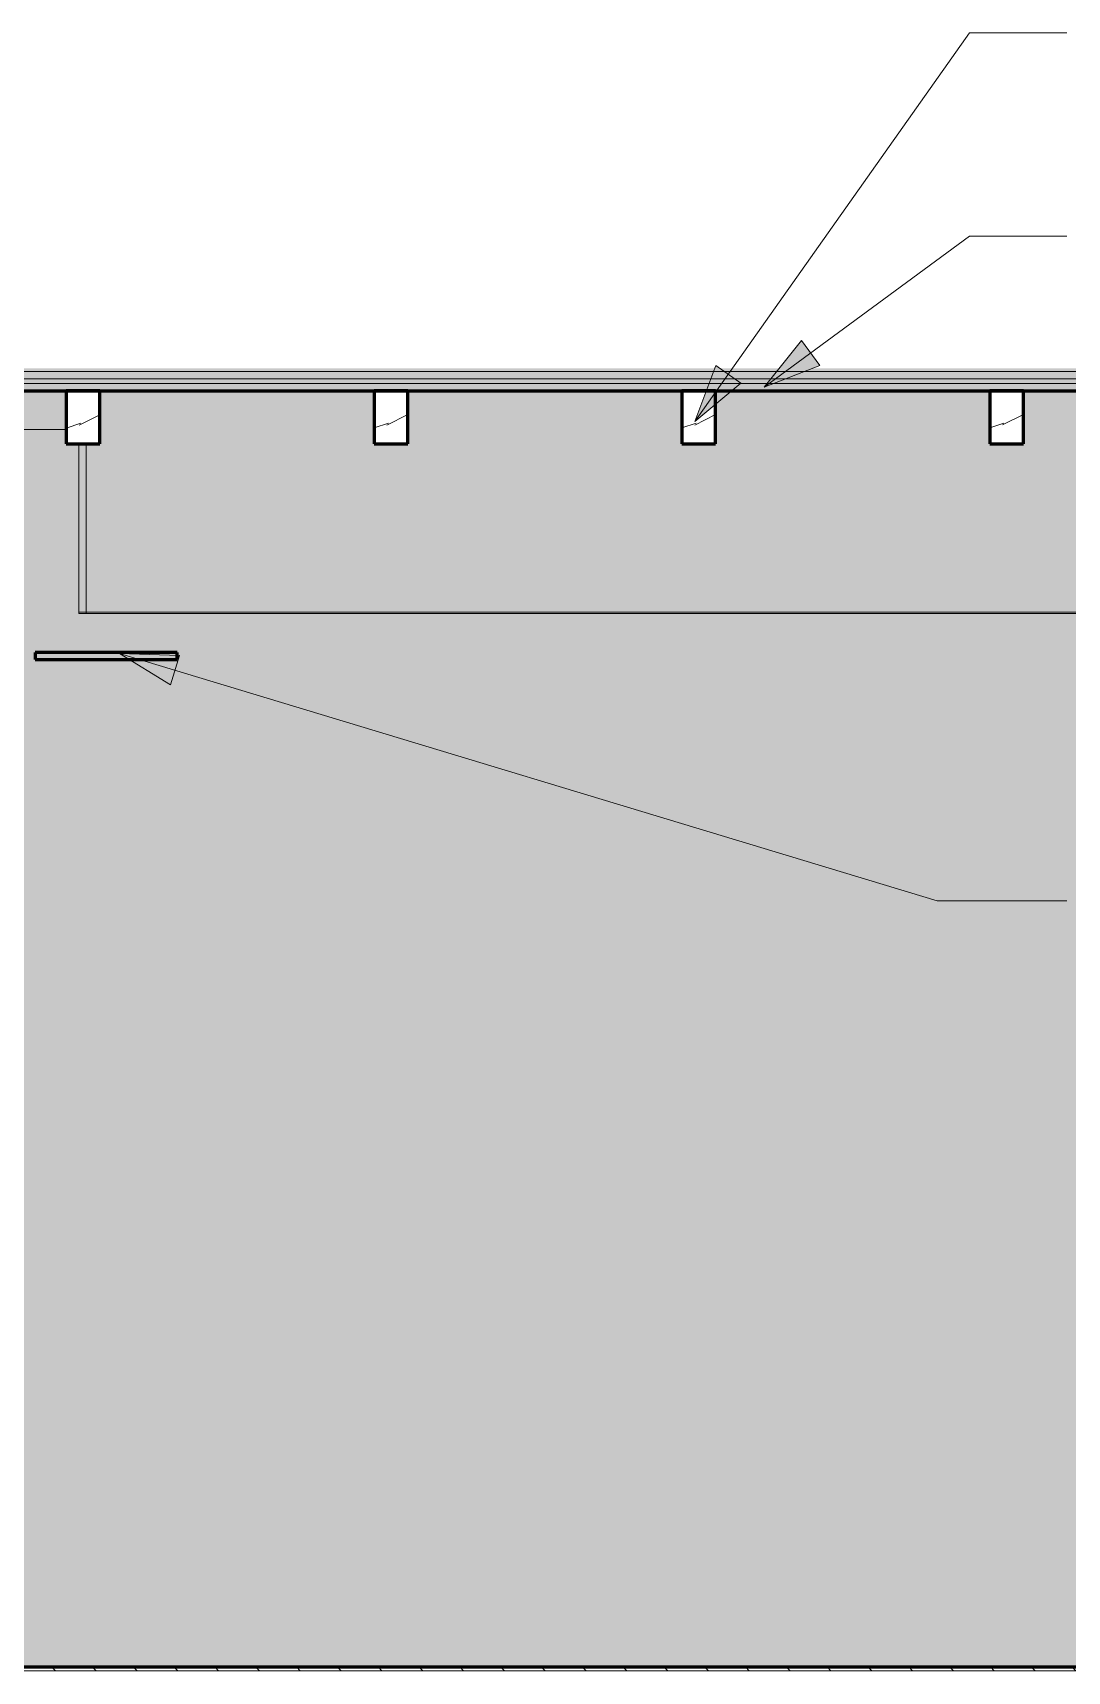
# Model space of a CAD drawing. Header units: inches. Extents: x -3510 to 2128, y -38 to 218.
# Drawn here: x -1852.1 to -1744.6, y 0 to 170.2 of the extents above; entities that cross this region are included whole.
import ezdxf

# ---------------------------------------------------------------- set-up
doc = ezdxf.new("R2010")
doc.units = ezdxf.units.IN
doc.header["$MEASUREMENT"] = 0
doc.linetypes.add('Grid Line 1_2_', pattern=[0.875, 0.5, -0.125, 0.125, -0.125])
for name, color, linetype, lineweight in [('0-3', 50, 'Continuous', 9), ('0-4', 10, 'Continuous', 5), ('A-CLNG', 13, 'Continuous', 18), ('A-CLNG-3', 7, 'Continuous', 18), ('A-CLNG-5', 13, 'Continuous', 60), ('A-FLOR-1', 31, 'Continuous', 5), ('A-FLOR-2', 8, 'Continuous', 5), ('A-FLOR-3', 7, 'Continuous', 18), ('A-FLOR-4', 250, 'Continuous', 60), ('A-FLOR-LEVL-1', 51, 'Grid Line 1_2_', 9), ('A-FLOR-MCUT-1', 7, 'Continuous', 18), ('A-FLOR-PATT-2', 253, 'Continuous', 9), ('A-FLOR-PATT-3', 50, 'Continuous', 9), ('G-ANNO-TEXT', 231, 'Continuous', 9), ('I-WALL', 2, 'Continuous', 18), ('I-WALL-3', 2, 'Continuous', 5), ('S-BEAM', 12, 'Continuous', 9), ('S-BEAM-1', 250, 'Continuous', 60)]:
    doc.layers.add(name, color=color, linetype=linetype, lineweight=lineweight)
pattern_1 = [(0, (0, 0), (7.68, 1.92), [0.634, -5.126, 0.634, -5.126, -30.72]), (0, (0, 0), (7.68, 1.92), [-11.52, 0.634, -10.886, 0.634, -5.126, -13.44]), (0, (0, 0), (7.68, 1.92), [-28.8, 0.634, -3.206, 0.634, -8.966]), (120, (2.88, 0.96), (-5.5027688, 5.6910751), [0.634, -5.126, 0.634, -5.126, -30.72]), (120, (2.88, 0.96), (-5.5027688, 5.6910751), [-11.52, 0.634, -10.886, 0.634, -5.126, -13.44]), (120, (2.88, 0.96), (-5.5027688, 5.6910751), [-28.8, 0.634, -3.206, 0.634, -8.966]), (240, (3.84, 4.8), (-2.1772312, -7.6110751), [0.634, -5.126, 0.634, -5.126, -30.72]), (240, (3.84, 4.8), (-2.1772312, -7.6110751), [-11.52, 0.634, -10.886, 0.634, -5.126, -13.44]), (240, (3.84, 4.8), (-2.1772312, -7.6110751), [-28.8, 0.634, -3.206, 0.634, -8.966])]
pattern_2 = [(0, (0, 0), (0, 2.399), []), (315, (0, 0), (2.3985062, 0), [3.393, -3.393]), (45, (0, 0), (2.3985062, 0), [3.393, -3.393])]
pattern_3 = [(216.87, (3.199, 7.997), (23.9897714, 15.9936429), [3.998, -35.986]), (206.565, (7.997, 5.598), (-7.9970807, -7.996619), [8.941, -8.941]), (198.435, (7.997, 1.599), (-15.9938446, -7.9970983), [5.058, -20.23])]

# ---------------------------------------------------------------- blocks, each defined once
blk = doc.blocks.new('CTR - 1st Phase - Shell_rvt-2-INTERIOR ELEVATION - CORRIDOR EAST _102_ - 1ST FLOOR - WEST WALL')
at = {"layer": 'A-FLOR-1'}
h = blk.add_hatch(color=256, dxfattribs=at)
h.paths.add_polyline_path([(2643.97, 110), (2644.75, 110), (2644.75, 129), (2655.37, 129), (2655.37, 133), (2643.97, 133), (2643.97, 119.34)], flags=0)
h.paths.add_polyline_path([(2785.47, 110), (2785.47, 127.5), (2784.7, 127.5), (2784.7, 110)], flags=0)
h.paths.add_polyline_path([(2769.53, 129), (2783.37, 129), (2783.37, 133), (2754.87, 133), (2754.87, 129), (2761.04, 129)], flags=0)
h.paths.add_polyline_path([(2668.41, 129), (2687.37, 129), (2687.37, 133), (2658.87, 133), (2658.87, 129)], flags=0)
h.paths.add_polyline_path([(2751.37, 129), (2751.37, 133), (2722.87, 133), (2722.87, 129)], flags=0)
h.paths.add_polyline_path([(2718.97, 129), (2719.37, 129), (2719.37, 133), (2690.87, 133), (2690.87, 129), (2714.72, 129)], flags=0)
h = blk.add_hatch(color=256, dxfattribs=at)
h.paths.add_polyline_path([(3008.12, 110), (3198.99, 110), (3198.99, 133), (3170.87, 133), (3170.87, 127.5), (3167.37, 127.5), (3167.37, 133), (3138.87, 133), (3138.87, 127.5), (3135.37, 127.5), (3135.37, 133), (3106.87, 133), (3106.87, 127.5), (3103.37, 127.5), (3103.37, 133), (3074.87, 133), (3074.87, 127.5), (3071.37, 127.5), (3071.37, 133), (3042.87, 133), (3042.87, 127.5), (3039.37, 127.5), (3039.37, 133), (3010.87, 133), (3010.87, 127.5), (3007.37, 127.5), (3007.37, 133), (2978.87, 133), (2978.87, 127.5), (2975.37, 127.5), (2975.37, 133), (2946.87, 133), (2946.87, 127.5), (2943.37, 127.5), (2943.37, 133), (2914.87, 133), (2914.87, 127.5), (2911.37, 127.5), (2911.37, 133), (2882.87, 133), (2882.87, 127.5), (2879.37, 127.5), (2879.37, 133), (2850.87, 133), (2850.87, 127.5), (2847.37, 127.5), (2847.37, 133), (2818.87, 133), (2818.87, 127.5), (2815.37, 127.5), (2815.37, 133), (2786.87, 133), (2786.87, 127.5), (2785.47, 127.5), (2785.47, 110), (2920.57, 110)], flags=0)
h.paths.add_polyline_path([(3183.32, 118.81), (3183.01, 118.85), (3182.72, 118.97), (3182.48, 119.16), (3182.29, 119.41), (3182.17, 119.69), (3182.13, 120), (3182.17, 120.31), (3182.29, 120.59), (3182.48, 120.84), (3182.72, 121.03), (3183.01, 121.15), (3183.32, 121.19), (3183.62, 121.15), (3183.91, 121.03), (3184.16, 120.84), (3184.34, 120.59), (3184.46, 120.31), (3184.5, 120), (3184.46, 119.69), (3184.34, 119.41), (3184.16, 119.16), (3183.91, 118.97), (3183.62, 118.85)], flags=0)
h.paths.add_polyline_path([(3175.07, 118.81), (3174.77, 118.85), (3174.48, 118.97), (3174.23, 119.16), (3174.04, 119.41), (3173.92, 119.75), (3173.89, 120), (3173.93, 120.31), (3174.04, 120.59), (3174.23, 120.84), (3174.48, 121.03), (3174.77, 121.15), (3175.13, 121.18), (3175.38, 121.15), (3175.67, 121.03), (3175.91, 120.84), (3176.1, 120.59), (3176.22, 120.31), (3176.26, 120), (3176.2, 119.65), (3176.1, 119.41), (3175.91, 119.16), (3175.67, 118.97), (3175.38, 118.85), (3175.13, 118.82)], flags=0)
h.paths.add_polyline_path([(3179.32, 118.81), (3179.01, 118.85), (3178.72, 118.97), (3178.48, 119.16), (3178.29, 119.41), (3178.17, 119.69), (3178.13, 120), (3178.17, 120.31), (3178.29, 120.59), (3178.48, 120.84), (3178.72, 121.03), (3179.01, 121.15), (3179.32, 121.19), (3179.62, 121.15), (3179.91, 121.03), (3180.16, 120.84), (3180.34, 120.59), (3180.46, 120.31), (3180.5, 120), (3180.46, 119.69), (3180.34, 119.41), (3180.16, 119.16), (3179.91, 118.97), (3179.62, 118.85)], flags=0)
at = {"layer": 'A-FLOR-2'}
blk.add_hatch(color=256, dxfattribs=at).paths.add_polyline_path([(2516.03, 133.75), (3198.99, 133.75), (3198.99, 134.25), (2444.91, 134.25), (2444.91, 133.75), (2513.05, 133.75)], flags=0)
at = {"layer": 'A-FLOR-PATT-2'}
h = blk.add_hatch(dxfattribs=at)
h.set_pattern_fill('FP_9', color=256, style=0, pattern_type=2)
h.set_pattern_definition(pattern_1)
h.paths.add_polyline_path([(2444.91, 134.25), (3198.99, 134.25), (3198.99, 135), (2444.91, 135), (2444.91, 134.75)], flags=0)
h = blk.add_hatch(dxfattribs=at)
h.set_pattern_fill('FP_9', color=256, style=0, pattern_type=2)
h.set_pattern_definition(pattern_1)
h.paths.add_polyline_path([(2769.53, -0.04), (3198.99, -0.04), (3198.99, 0), (2435.5, 0), (2435.5, -0.04), (2721.81, -0.04)], flags=0)
at = {"layer": 'A-FLOR-PATT-3'}
h = blk.add_hatch(dxfattribs=at)
h.set_pattern_fill('FP_10', color=256, style=0, pattern_type=2)
h.set_pattern_definition(pattern_2)
h.paths.add_polyline_path([(3187.06, 135), (3198.99, 135), (3198.99, 135.34), (2444.91, 135.34), (2444.91, 135), (3186.34, 135)], flags=0)
h = blk.add_hatch(dxfattribs=at)
h.set_pattern_fill('FP_10', color=256, style=0, pattern_type=2)
h.set_pattern_definition(pattern_2)
h.paths.add_polyline_path([(2444.91, 133), (3198.99, 133), (3198.99, 133.75), (2444.91, 133.75)], flags=0)
h = blk.add_hatch(dxfattribs=at)
h.set_pattern_fill('FP_11', color=256, style=0, pattern_type=2)
h.set_pattern_definition([(135, (0, 0), (-2.1213203, -2.1213203), [])])
h.paths.add_polyline_path([(3151.27, 0), (3198.95, 0), (3198.95, 0.37), (2444.91, 0.37), (2444.91, 0), (3103.56, 0)], flags=0)
h.paths.add_polyline_path([(2441.66, 0), (2441.66, 0.37), (2440.78, 0.37), (2440.78, 0)], flags=0)
at = {"layer": 'A-CLNG-3'}
for p, q in [((2784.7, 110), (2785.47, 110)), ((2785.47, 110), (3198.95, 110)), ((2785.47, 109.87), (2785.47, 110))]:
    blk.add_line(p, q, dxfattribs=at)
at = {"layer": 'A-FLOR-3'}
for p, q in [((2785.47, 127.5), (2785.47, 110)), ((2785.47, 110), (2784.7, 110)), ((3198.95, 110), (2785.47, 110))]:
    blk.add_line(p, q, dxfattribs=at)
at = {"layer": 'A-FLOR-4'}
for p, q in [((2444.91, 133), (3198.99, 133)), ((3198.99, 0.37), (2435.5, 0.37))]:
    blk.add_line(p, q, dxfattribs=at)
at = {"layer": 'A-FLOR-MCUT-1'}
for p, q in [((3198.99, 135), (2444.91, 135)), ((3198.99, 134.25), (2444.91, 134.25)), ((3198.99, 133.75), (2444.91, 133.75)), ((3198.99, 0), (2435.5, 0))]:
    blk.add_line(p, q, dxfattribs=at)
blk = doc.blocks.new('LVL-Laminated Veneer Lumber - 4X6 S_ PINE - NO_ 1-V24-INTERIOR ELEVATION - CORRIDOR EAST _102_ - 1ST FLOOR - WEST WALL')
at = {"layer": 'S-BEAM'}
h = blk.add_hatch(dxfattribs=at)
h.set_pattern_fill('FP_14', color=256, style=0, pattern_type=2)
h.set_pattern_definition(pattern_3)
h.paths.add_polyline_path([(2879.37, 127.5), (2882.87, 127.5), (2882.87, 133), (2879.37, 133), (2879.37, 132.44)], flags=0)
at = {"layer": 'S-BEAM-1'}
for p, q in [((2882.87, 133), (2879.37, 133)), ((2879.37, 133), (2879.37, 127.5)), ((2882.87, 127.5), (2882.87, 133)), ((2879.37, 127.5), (2882.87, 127.5))]:
    blk.add_line(p, q, dxfattribs=at)
blk = doc.blocks.new('LVL-Laminated Veneer Lumber - 4X6 S_ PINE - NO_ 1-V25-INTERIOR ELEVATION - CORRIDOR EAST _102_ - 1ST FLOOR - WEST WALL')
at = {"layer": 'S-BEAM'}
h = blk.add_hatch(dxfattribs=at)
h.set_pattern_fill('FP_14', color=256, style=0, pattern_type=2)
h.set_pattern_definition(pattern_3)
h.paths.add_polyline_path([(2850.87, 127.5), (2850.87, 133), (2847.37, 133), (2847.37, 127.5)], flags=0)
at = {"layer": 'S-BEAM-1'}
for p, q in [((2850.87, 133), (2847.37, 133)), ((2847.37, 133), (2847.37, 127.5)), ((2850.87, 127.5), (2850.87, 133)), ((2847.37, 127.5), (2850.87, 127.5))]:
    blk.add_line(p, q, dxfattribs=at)
blk = doc.blocks.new('LVL-Laminated Veneer Lumber - 4X6 S_ PINE - NO_ 1-V26-INTERIOR ELEVATION - CORRIDOR EAST _102_ - 1ST FLOOR - WEST WALL')
at = {"layer": 'S-BEAM'}
h = blk.add_hatch(dxfattribs=at)
h.set_pattern_fill('FP_14', color=256, style=0, pattern_type=2)
h.set_pattern_definition(pattern_3)
h.paths.add_polyline_path([(2815.37, 127.5), (2818.87, 127.5), (2818.87, 133), (2815.37, 133)], flags=0)
at = {"layer": 'S-BEAM-1'}
for p, q in [((2818.87, 133), (2815.37, 133)), ((2815.37, 133), (2815.37, 127.5)), ((2818.87, 127.5), (2818.87, 133)), ((2815.37, 127.5), (2818.87, 127.5))]:
    blk.add_line(p, q, dxfattribs=at)
blk = doc.blocks.new('LVL-Laminated Veneer Lumber - 4X6 S_ PINE - NO_ 1-V27-INTERIOR ELEVATION - CORRIDOR EAST _102_ - 1ST FLOOR - WEST WALL')
at = {"layer": 'S-BEAM'}
h = blk.add_hatch(dxfattribs=at)
h.set_pattern_fill('FP_14', color=256, style=0, pattern_type=2)
h.set_pattern_definition(pattern_3)
h.paths.add_polyline_path([(2785.47, 127.5), (2786.87, 127.5), (2786.87, 133), (2783.37, 133), (2783.37, 127.5), (2784.7, 127.5)], flags=0)
at = {"layer": 'S-BEAM-1'}
for p, q in [((2786.87, 133), (2783.37, 133)), ((2783.37, 133), (2783.37, 127.5)), ((2786.87, 127.5), (2786.87, 133)), ((2783.37, 127.5), (2786.87, 127.5))]:
    blk.add_line(p, q, dxfattribs=at)
blk = doc.blocks.new('CTR - 1st Phase - Structure_rvt-2-INTERIOR ELEVATION - CORRIDOR EAST _102_ - 1ST FLOOR - WEST WALL')
at = {"layer": '0-3'}
for name in ['LVL-Laminated Veneer Lumber - 4X6 S_ PINE - NO_ 1-V27-INTERIOR ELEVATION - CORRIDOR EAST _102_ - 1ST FLOOR - WEST WALL', 'LVL-Laminated Veneer Lumber - 4X6 S_ PINE - NO_ 1-V26-INTERIOR ELEVATION - CORRIDOR EAST _102_ - 1ST FLOOR - WEST WALL', 'LVL-Laminated Veneer Lumber - 4X6 S_ PINE - NO_ 1-V25-INTERIOR ELEVATION - CORRIDOR EAST _102_ - 1ST FLOOR - WEST WALL', 'LVL-Laminated Veneer Lumber - 4X6 S_ PINE - NO_ 1-V24-INTERIOR ELEVATION - CORRIDOR EAST _102_ - 1ST FLOOR - WEST WALL']:
    blk.add_blockref(name, (0, 0), dxfattribs=at)

msp = doc.modelspace()

# ---------------------------------------------------------------- hatches: boundary and pattern name
at = {"layer": 'A-CLNG'}
h = msp.add_hatch(color=256, dxfattribs=at)
h.paths.add_polyline_path([(-1913.27, 105.07), (-1893.05, 105.07), (-1893.05, 105.82), (-1913.27, 105.82)], flags=0)
h.paths.add_polyline_path([(-1837.14, 105.07), (-1837.14, 105.82), (-1851.89, 105.82), (-1851.89, 105.07), (-1847.34, 105.07)], flags=0)
h.paths.add_polyline_path([(-1856.34, 105.07), (-1852.39, 105.07), (-1852.39, 105.82), (-1892.39, 105.82), (-1892.39, 105.07), (-1862.51, 105.07)], flags=0)
at = {"layer": 'G-ANNO-TEXT'}
for points in [[(-1776.11, 133.37), (-1770.32, 135.63), (-1772.23, 138.22)], [(-1783.31, 129.83), (-1778.54, 133.8), (-1781.16, 135.65)], [(-1843.11, 105.71), (-1837.83, 102.44), (-1836.9, 105.51)]]:
    msp.add_hatch(color=256, dxfattribs=at).paths.add_polyline_path(points, flags=0)
at = {"layer": 'I-WALL'}
msp.add_hatch(color=256, dxfattribs=at).paths.add_polyline_path([(-1719.96, 0.37), (-1719.96, 109.87), (-1847.34, 109.87), (-1847.34, 105.82), (-1837.14, 105.82), (-1837.14, 105.07), (-1847.34, 105.07), (-1847.34, 0.37), (-1814.79, 0.37)], flags=0)
at = {"layer": 'I-WALL-3'}
msp.add_hatch(color=256, dxfattribs=at).paths.add_polyline_path([(-1856.34, 0.37), (-1847.34, 0.37), (-1847.34, 105.07), (-1851.89, 105.07), (-1851.89, 105.82), (-1847.34, 105.82), (-1847.34, 127.5), (-1848.66, 127.5), (-1848.66, 129), (-1856.34, 129), (-1856.34, 105.82), (-1852.39, 105.82), (-1852.39, 105.07), (-1856.34, 105.07), (-1856.34, 67.65)], flags=0)

# ---------------------------------------------------------------- linework, layer by layer
at = {"layer": 'A-CLNG-5'}
for p, q in [((-1837.14, 105.82), (-1851.89, 105.82)), ((-1851.89, 105.82), (-1851.89, 105.07)), ((-1837.14, 105.07), (-1837.14, 105.82)), ((-1851.89, 105.07), (-1837.14, 105.07))]:
    msp.add_line(p, q, dxfattribs=at)
at = {"layer": 'A-FLOR-LEVL-1'}
msp.add_line((-2244.88, 0), (-1367.76, 0), dxfattribs=at)
at = {"layer": 'G-ANNO-TEXT'}
for p, q in [((-1783.31, 129.83), (-1754.77, 170.21)), ((-1754.77, 170.21), (-1744.67, 170.21)), ((-1776.11, 133.37), (-1754.77, 149.09)), ((-1754.77, 149.09), (-1744.67, 149.09)), ((-1772.23, 138.22), (-1776.11, 133.37)), ((-1770.32, 135.63), (-1772.23, 138.22)), ((-1781.16, 135.65), (-1783.31, 129.83)), ((-1778.54, 133.8), (-1781.16, 135.65)), ((-1776.11, 133.37), (-1770.32, 135.63)), ((-1783.31, 129.83), (-1778.54, 133.8)), ((-1843.11, 105.71), (-1837.83, 102.44)), ((-1836.9, 105.51), (-1843.11, 105.71)), ((-1843.11, 105.71), (-1758.15, 80.01)), ((-1837.83, 102.44), (-1836.9, 105.51)), ((-1758.15, 80.01), (-1744.67, 80.01))]:
    msp.add_line(p, q, dxfattribs=at)
at = {"layer": 'I-WALL'}
for p, q in [((-1848.66, 129), (-1877.16, 129)), ((-1847.34, 127.5), (-1847.34, 109.87)), ((-1433.09, 109.87), (-1847.34, 109.87))]:
    msp.add_line(p, q, dxfattribs=at)

# ---------------------------------------------------------------- block references
at = {"layer": '0-4'}
for name in ['CTR - 1st Phase - Shell_rvt-2-INTERIOR ELEVATION - CORRIDOR EAST _102_ - 1ST FLOOR - WEST WALL', 'CTR - 1st Phase - Structure_rvt-2-INTERIOR ELEVATION - CORRIDOR EAST _102_ - 1ST FLOOR - WEST WALL']:
    msp.add_blockref(name, (-4632.04, 0), dxfattribs=at)

doc.saveas('drawing.dxf')
